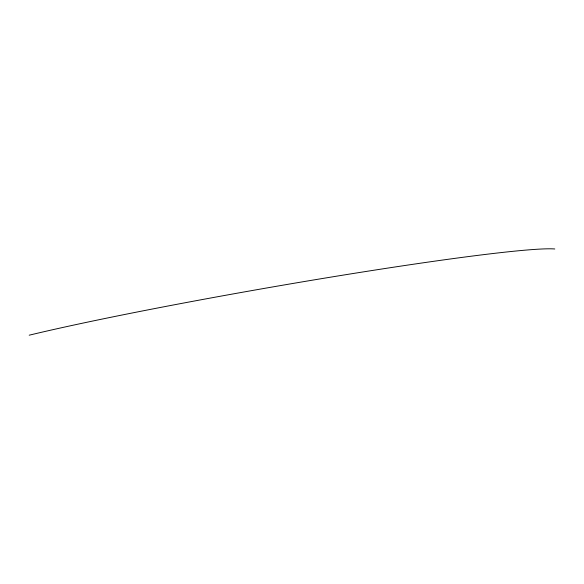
<?xml version="1.0" encoding="UTF-8"?>
<svg xmlns="http://www.w3.org/2000/svg" width="584" height="584" viewBox="0 0 584 584"><rect width="100%" height="100%" fill="white"/><g stroke="black" fill="none" stroke-linecap="round" stroke-linejoin="round"><path stroke-width="0.88" d="M29.2 335.194A295.453 13.403 -9.9 0 1 330.077 277.247A295.453 13.403 -9.9 0 1 554.8 248.981"/></g></svg>
